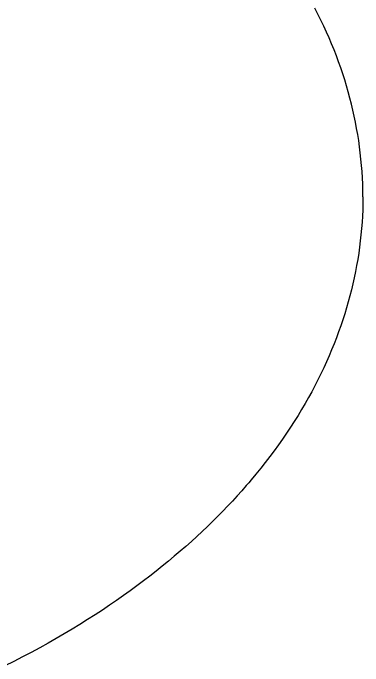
# Model space of a CAD drawing. Extents: x -13345 to 10098, y -1643 to 9113.
# Drawn here: x -9356.71 to -9353.46, y 3471.59 to 3477.66 of the extents above; entities that cross this region are included whole.
import ezdxf

# ---------------------------------------------------------------- set-up
doc = ezdxf.new("R2010")
doc.units = 0
doc.header["$LTSCALE"] = 192
doc.header["$MEASUREMENT"] = 0
doc.layers.add('UTILITIES-PLUMB', color=2, linetype='CONTINUOUS')

# ---------------------------------------------------------------- blocks, each defined once
blk = doc.blocks.new('OVL-II')
at = {"layer": 'UTILITIES-PLUMB'}
for points in [[(8.4853, 8.4278), (8.4851, 8.4576), (8.4846, 8.4873), (8.483, 8.5464), (8.4804, 8.6052), (8.4769, 8.6636), (8.4725, 8.7217), (8.4671, 8.7796), (8.4609, 8.8372), (8.4537, 8.8946), (8.4457, 8.9517), (8.4367, 9.0087), (8.4269, 9.0655), (8.4161, 9.1222), (8.4045, 9.1787), (8.392, 9.2351), (8.3786, 9.2914), (8.3642, 9.3476), (8.349, 9.4037), (8.3329, 9.4597), (8.3159, 9.5157), (8.298, 9.5716), (8.2791, 9.6274), (8.2594, 9.6832), (8.2387, 9.7389), (8.217, 9.7946), (8.1945, 9.8502), (8.1709, 9.9058), (8.1465, 9.9614), (8.121, 10.0169), (8.0946, 10.0724), (8.0672, 10.1278), (8.0388, 10.1833)], [(8.4853, 8.4278), (8.4851, 8.398), (8.4846, 8.3683), (8.483, 8.3092), (8.4804, 8.2504), (8.4769, 8.192), (8.4725, 8.1339), (8.4671, 8.076), (8.4609, 8.0184), (8.4537, 7.961), (8.4457, 7.9039), (8.4367, 7.8469), (8.4269, 7.7901), (8.4161, 7.7334), (8.4045, 7.6769), (8.392, 7.6205), (8.3786, 7.5642), (8.3642, 7.508), (8.349, 7.4519), (8.3329, 7.3959), (8.3159, 7.3399), (8.298, 7.284), (8.2791, 7.2282), (8.2594, 7.1724), (8.2387, 7.1167), (8.217, 7.061), (8.1945, 7.0054), (8.1709, 6.9498), (8.1465, 6.8942), (8.121, 6.8387), (8.0946, 6.7832), (8.0672, 6.7277), (8.0388, 6.6723), (8.0094, 6.617), (7.9791, 6.5617), (7.9477, 6.5064), (7.9153, 6.4513), (7.8819, 6.3961), (7.8475, 6.3411), (7.812, 6.2862), (7.7755, 6.2313), (7.738, 6.1766), (7.6994, 6.1219), (7.6599, 6.0674), (7.6192, 6.0131), (7.5776, 5.9589), (7.5348, 5.9048), (7.4911, 5.851), (7.4463, 5.7973), (7.4235, 5.7705), (7.4005, 5.7438), (7.3585, 5.6959), (7.3156, 5.6482), (7.2719, 5.6007), (7.2274, 5.5533), (7.182, 5.5061), (7.1357, 5.459), (7.0885, 5.4121), (7.0404, 5.3653), (6.9914, 5.3186), (6.9414, 5.272), (6.8905, 5.2255), (6.8385, 5.1792), (6.7856, 5.1329), (6.7316, 5.0868), (6.6765, 5.0408), (6.6203, 4.9949), (6.5631, 4.9491), (6.5047, 4.9034), (6.4452, 4.8578), (6.3845, 4.8123), (6.3227, 4.767), (6.2596, 4.7218), (6.1953, 4.6767), (6.1298, 4.6318), (6.063, 4.587), (5.9949, 4.5425), (5.9255, 4.4981), (5.8548, 4.4538), (5.7828, 4.4098), (5.7094, 4.3661), (5.6347, 4.3225), (5.5586, 4.2792), (5.4811, 4.2362), (5.4022, 4.1935), (5.3219, 4.1511), (5.2403, 4.109), (5.1572, 4.0673)]]:
    blk.add_lwpolyline(points, dxfattribs=at)

msp = doc.modelspace()

# ---------------------------------------------------------------- block references
at = {"layer": 'UTILITIES-PLUMB'}
msp.add_blockref('OVL-II', (-9361.9453, 3467.5259), dxfattribs=at)

doc.saveas('drawing.dxf')
